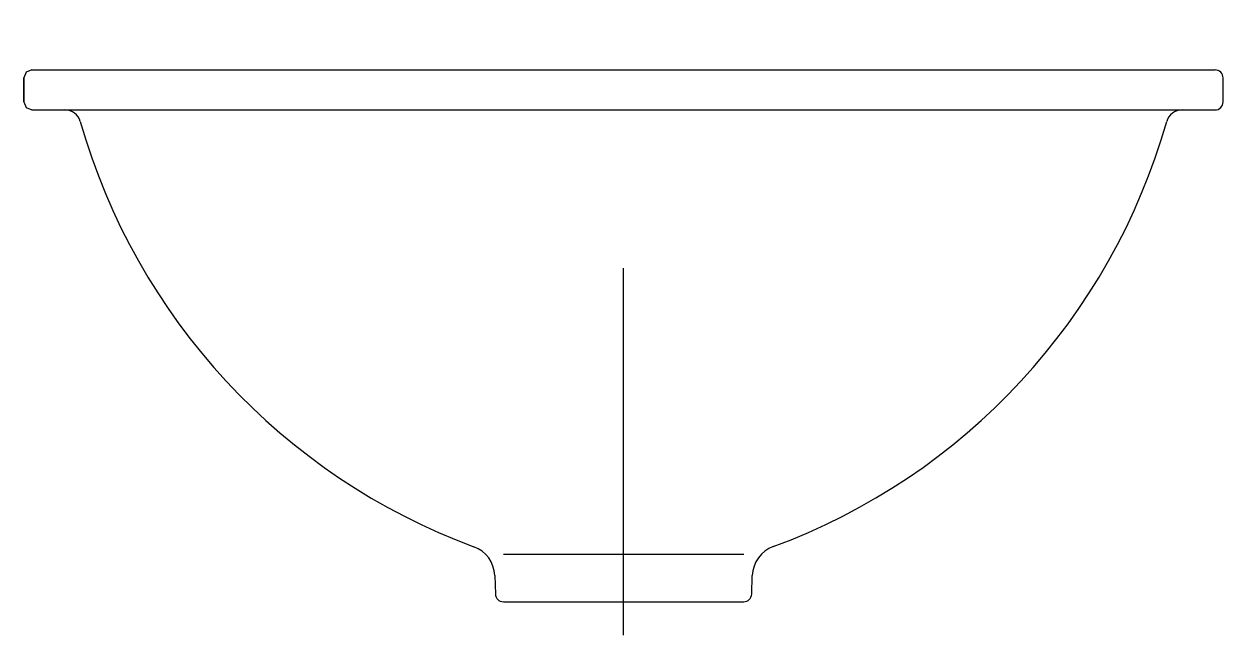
# Model space of a CAD drawing. Extents: x -1084.699 to -1084.372, y 896.712 to 896.878.
import ezdxf

# ---------------------------------------------------------------- set-up
doc = ezdxf.new("R2010")
doc.units = 0
doc.header["$LTSCALE"] = 0.2
doc.header["$MEASUREMENT"] = 0
doc.linetypes.add('AXES', pattern=[0.54, 0.3, -0.08, 0.08, -0.08])
doc.linetypes.add('CONTINU', pattern=[0])
doc.layers.get('0').update_dxf_attribs({"linetype": 'CONTINUOUS'})
doc.layers.add('DECA_EIXOS', color=5, linetype='AXES')

msp = doc.modelspace()

# ---------------------------------------------------------------- linework, layer by layer
at = {"linetype": 'CONTINUOUS'}
for p, q in [((-1084.6971, 896.86578), (-1084.69864, 896.86514)), ((-1084.69864, 896.86514), (-1084.69928, 896.8636)), ((-1084.69928, 896.8636), (-1084.69928, 896.86033)), ((-1084.69928, 896.86033), (-1084.69928, 896.85705)), ((-1084.69928, 896.85705), (-1084.69864, 896.85551)), ((-1084.69864, 896.85551), (-1084.6971, 896.85487)), ((-1084.6971, 896.85487), (-1084.6881, 896.85487))]:
    msp.add_line(p, q, dxfattribs=at)
at = {"linetype": 'CONTINU'}
for points in [[(-1084.6971, 896.86578), (-1084.37439, 896.86578)], [(-1084.69928, 896.85705), (-1084.69928, 896.8636)], [(-1084.37221, 896.85705), (-1084.37221, 896.8636)], [(-1084.6971, 896.85487), (-1084.37439, 896.85487)], [(-1084.56852, 896.73379), (-1084.50296, 896.73379)], [(-1084.57088, 896.72794), (-1084.5707, 896.72288)], [(-1084.50078, 896.7229), (-1084.5006, 896.72794)], [(-1084.56852, 896.72078), (-1084.50296, 896.72078)]]:
    msp.add_lwpolyline(points, dxfattribs=at)
for points in [[(-1084.37221, 896.8636, 0.41425), (-1084.37439, 896.86578)], [(-1084.37439, 896.85487, 0.414193), (-1084.37221, 896.85705)], [(-1084.68391, 896.85171, 0.335134), (-1084.6881, 896.85487)], [(-1084.38338, 896.85487, 0.335133), (-1084.38757, 896.85171)], [(-1084.68391, 896.85171, 0.239454), (-1084.57653, 896.7358)], [(-1084.49491, 896.73582, 0.239484), (-1084.38757, 896.85171)], [(-1084.57088, 896.72794, 0.304437), (-1084.57653, 896.7358)], [(-1084.49491, 896.73582, 0.304441), (-1084.5006, 896.72794)], [(-1084.5707, 896.72288, 0.404049), (-1084.56852, 896.72078)], [(-1084.50296, 896.72078, 0.406455), (-1084.50078, 896.7229)]]:
    msp.add_lwpolyline(points, format="xyb", dxfattribs=at)
at = {"layer": 'DECA_EIXOS'}
msp.add_lwpolyline([(-1084.53574, 896.71172), (-1084.53574, 896.87831)], dxfattribs=at)

doc.saveas('drawing.dxf')
